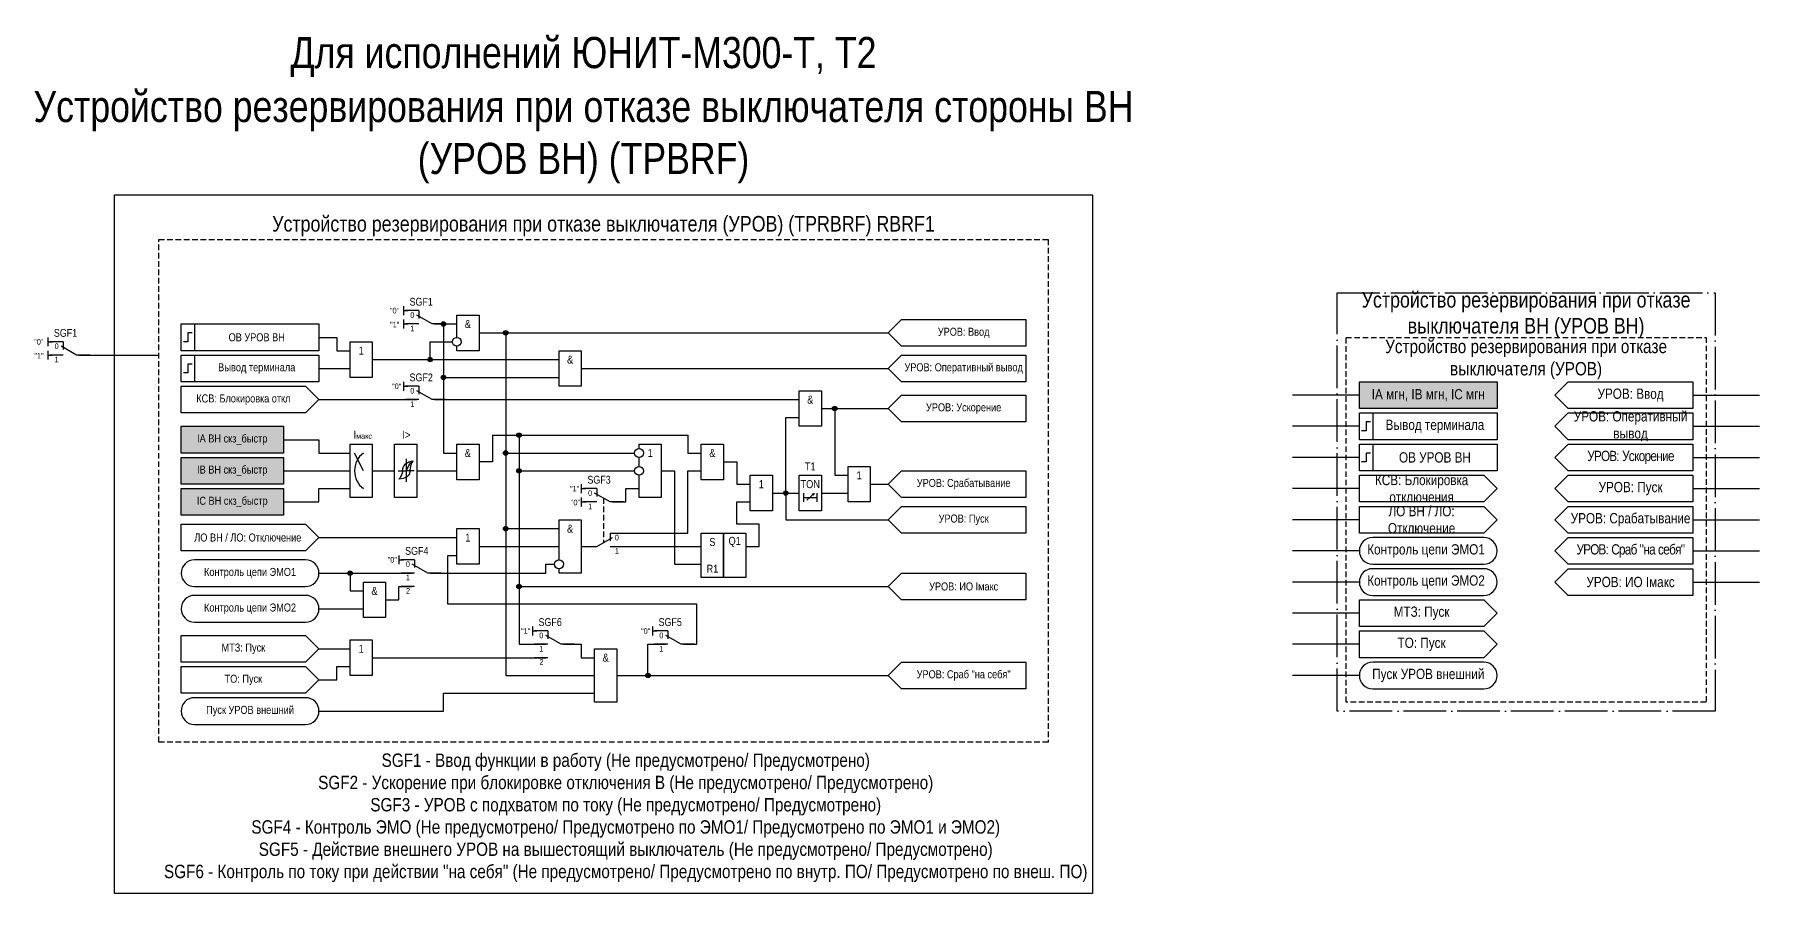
# Model space of a CAD drawing. Header units: millimetres. Extents: x -1056 to 370, y -6 to 187.
# Drawn here: x -18 to 370, y -6 to 187.1 of the extents above; entities that cross this region are included whole.
import ezdxf
from ezdxf.enums import TextEntityAlignment as Align

# ---------------------------------------------------------------- set-up
doc = ezdxf.new("R2010")
doc.units = ezdxf.units.MM
doc.linetypes.add('ACAD_ISO04W100', pattern=[30, 24, -3, 0, -3])
doc.linetypes.add('штриховая2', pattern=[0.375, 0.25, -0.125])
doc.layers.add('TEXT', color=7, linetype='Continuous', lineweight=25)
doc.layers.add('Основная', color=7, linetype='Continuous')
doc.styles.add('1.8_Gost_RD', font='ARIALN.TTF', dxfattribs={"height": 1.8})
doc.styles.add('2.5_Gost_RD', font='ARIALN.TTF', dxfattribs={"height": 2.5})
doc.styles.add('3.5_Gost_RD', font='ARIALN.TTF', dxfattribs={"height": 3.5})
doc.styles.add('Вывод', font='ARIALN.TTF', dxfattribs={"height": 2.5})
doc.styles.add('Компонент', font='ARIALN.TTF', dxfattribs={"height": 3.5})

# ---------------------------------------------------------------- blocks, each defined once
blk = doc.blocks.new('Точка')
at = {"ltscale": 100}
h = blk.add_hatch(color=256, dxfattribs=at)
h.dxf.hatch_style = 1
edge = h.paths.add_edge_path()
edge.add_arc((0, 0), 0.5, 0, 360)
blk.add_circle((0, 0), 0.5, dxfattribs=at)
blk = doc.blocks.new('*U79')
at = {"layer": 'Основная', "color": 0}
blk.add_line((0, 0), (7, 4), dxfattribs=at)
at = {"layer": 'Основная', "ltscale": 0.35}
blk.add_line((6, 6), (6, 2.5), dxfattribs=at)
blk = doc.blocks.new('*U81')
at = {"layer": 'Основная', "color": 0}
for p, q in [((-3, 6), (-9, 6)), ((-3, 0), (-9, 0)), ((9, 0), (3, 0))]:
    blk.add_line(p, q, dxfattribs=at)
at = {"layer": 'Основная', "ltscale": 0.25, "xscale": -1}
blk.add_blockref('*U79', (3, 0), dxfattribs=at)
at = {"layer": 'Основная'}
for tag, height, style, p in [('ОУ', 3.5, 'Компонент', (-2, 10)), ('В1', 2.5, 'Вывод', (-14, 6)), ('В2', 2.5, 'Вывод', (-6, 4)), ('В3', 2.5, 'Вывод', (-6, -2))]:
    blk.add_attdef(tag, text='', height=height, dxfattribs=dict(at, style=style)).set_placement(p, align=Align.MIDDLE_CENTER)
blk = doc.blocks.new('*U90')
at = {"layer": 'Основная', "color": 0}
for p, q in [((-3, 6), (-9, 6)), ((-3, 0), (-9, 0)), ((9, 0), (3, 0))]:
    blk.add_line(p, q, dxfattribs=at)
at = {"layer": 'Основная', "ltscale": 0.25, "xscale": -1}
blk.add_blockref('*U79', (3, 0), dxfattribs=at)
at = {"layer": 'Основная'}
for tag, height, style, p in [('ОУ', 3.5, 'Компонент', (-2, 10)), ('В1', 2.5, 'Вывод', (-13, 6)), ('В2', 2.5, 'Вывод', (-6, 4)), ('В3', 2.5, 'Вывод', (-6, -2))]:
    blk.add_attdef(tag, text='', height=height, dxfattribs=dict(at, style=style)).set_placement(p, align=Align.MIDDLE_CENTER)
blk = doc.blocks.new('*U91')
at = {"layer": 'Основная', "color": 0}
for p, q in [((-9, 0), (-3, 0)), ((3, 6), (9, 6)), ((3, 0), (9, 0))]:
    blk.add_line(p, q, dxfattribs=at)
at = {"layer": 'Основная', "ltscale": 0.25}
blk.add_blockref('*U79', (-3, 0), dxfattribs=at)
at = {"layer": 'Основная'}
for tag, height, style, p in [('ОУ', 3.5, 'Компонент', (2, 10)), ('В2', 2.5, 'Вывод', (6, 4)), ('В1', 2.5, 'Вывод', (13, 6)), ('В3', 2.5, 'Вывод', (6, -2))]:
    blk.add_attdef(tag, text='', height=height, dxfattribs=dict(at, style=style)).set_placement(p, align=Align.MIDDLE_CENTER)

msp = doc.modelspace()

# ---------------------------------------------------------------- hatches: boundary and pattern name
at = {"ltscale": 100, "true_color": 0xef8637}
h = msp.add_hatch(color=30, dxfattribs=at)
h.dxf.hatch_style = 1
h.paths.add_polyline_path([(280, 109), (311, 109), (311, 103), (280, 103)])
at = {"ltscale": 100, "true_color": 0x6bffb3}
h = msp.add_hatch(color=111, dxfattribs=at)
h.dxf.hatch_style = 1
h.paths.add_polyline_path([(15, 99), (38, 99), (38, 93), (15, 93)])
h = msp.add_hatch(color=111, dxfattribs=at)
h.dxf.hatch_style = 1
h.paths.add_polyline_path([(15, 92), (38, 92), (38, 86), (15, 86)])
h = msp.add_hatch(color=111, dxfattribs=at)
h.dxf.hatch_style = 1
h.paths.add_polyline_path([(15, 85), (38, 85), (38, 79), (15, 79)])

# ---------------------------------------------------------------- linework, layer by layer
at = {"ltscale": 100}
for p, q in [((65, 126), (65, 124)), ((65, 125), (66, 125)), ((65, 123), (65, 121)), ((65, 122), (66, 122)), ((68, 122), (67, 122)), ((65, 109), (65, 107)), ((65, 108), (66, 108)), ((280, 106), (265, 106)), ((355, 106), (370, 106)), ((280, 99), (265, 99)), ((355, 99), (370, 99)), ((280, 92), (265, 92)), ((355, 92), (370, 92)), ((105, 86), (105, 84)), ((105, 85), (106, 85)), ((105, 83), (105, 81)), ((105, 82), (106, 82)), ((280, 85), (265, 85)), ((355, 85), (370, 85)), ((280, 78), (265, 78)), ((355, 78), (370, 78)), ((64, 70), (64, 68)), ((280, 71), (265, 71)), ((355, 71), (370, 71)), ((64, 69), (65, 69)), ((67.5, 63), (64.5, 63)), ((280, 64), (265, 64)), ((355, 64), (370, 64)), ((280, 57), (265, 57)), ((94, 54), (94, 52)), ((94, 53), (95, 53)), ((121, 54), (121, 52)), ((121, 53), (122, 53)), ((97.5, 47), (94.5, 47)), ((280, 50), (265, 50)), ((280, 43), (265, 43))]:
    msp.add_line(p, q, dxfattribs=at)
at = {"color": 6, "ltscale": 100}
for p, q in [((-15, 119), (-15, 117)), ((-15, 118), (-14, 118)), ((-15, 116), (-15, 114)), ((-15, 115), (-14, 115))]:
    msp.add_line(p, q, dxfattribs=at)
at = {"color": 7, "ltscale": 100}
for p, q in [((56, 89), (54, 93)), ((63.79, 89), (65.6, 89)), ((67.42, 89), (65.6, 89)), ((155.71, 82.4), (157.38, 83.88)), ((157.38, 83.88), (156.86, 83.66)), ((157.38, 83.88), (157.12, 83.42))]:
    msp.add_line(p, q, dxfattribs=at)
msp.add_line((65.6, 91.72), (65.6, 86.52))
at = {"linetype": 'штриховая2', "ltscale": 5}
msp.add_line((110, 82.86), (110, 72.86), dxfattribs=at)
at = {"color": 3, "ltscale": 100}
msp.add_lwpolyline([(0, 151), (220, 151), (220, -6), (0, -6)], close=True, dxfattribs=at)
at = {"linetype": 'штриховая2', "ltscale": 5}
for points in [[(10, 141), (210, 141), (210, 28), (10, 28)], [(277, 119), (358, 119), (358, 37), (277, 37)]]:
    msp.add_lwpolyline(points, close=True, dxfattribs=at)
at = {"color": 251, "linetype": 'ACAD_ISO04W100', "lineweight": 30, "ltscale": 0.4, "true_color": 0x58595b}
msp.add_lwpolyline([(275, 129), (360, 129), (360, 35), (275, 35)], close=True, dxfattribs=at)
at = {"ltscale": 100}
for points in [[(15, 122), (18, 122), (18, 116), (15, 116)], [(15, 122), (46, 122), (46, 116), (15, 116)], [(53, 118), (58, 118), (58, 110), (53, 110)], [(15, 115), (46, 115), (46, 109), (15, 109)], [(15, 115), (18, 115), (18, 109), (15, 109)], [(100, 116), (105, 116), (105, 108), (100, 108)], [(280, 109), (311, 109), (311, 103), (280, 103)], [(327, 109), (355, 109), (355, 103), (327, 103), (324, 106)], [(154, 107), (159, 107), (159, 99), (154, 99)], [(280, 102), (283, 102), (283, 96), (280, 96)], [(280, 102), (311, 102), (311, 96), (280, 96)], [(327, 102), (355, 102), (355, 96), (327, 96), (324, 99)], [(15, 99), (38, 99), (38, 93), (15, 93)], [(53, 95), (58, 95), (58, 83), (53, 83)], [(63, 95), (68, 95), (68, 83), (63, 83)], [(77, 95), (82, 95), (82, 87), (77, 87)], [(132, 95), (137, 95), (137, 87), (132, 87)], [(280, 95), (311, 95), (311, 89), (280, 89)], [(280, 95), (283, 95), (283, 89), (280, 89)], [(327, 95), (355, 95), (355, 89), (327, 89), (324, 92)], [(15, 92), (38, 92), (38, 86), (15, 86)], [(165, 90), (170, 90), (170, 82), (165, 82)], [(143, 88), (148, 88), (148, 80), (143, 80)], [(154, 88), (159, 88), (159, 80), (154, 80)], [(327, 88), (355, 88), (355, 82), (327, 82), (324, 85)], [(15, 85), (38, 85), (38, 79), (15, 79)], [(327, 81), (355, 81), (355, 75), (327, 75), (324, 78)], [(77, 76), (82, 76), (82, 68), (77, 68)], [(132, 75), (137, 75), (137, 65), (132, 65)], [(137, 75), (142, 75), (142, 65), (137, 65)], [(327, 74), (355, 74), (355, 68), (327, 68), (324, 71)], [(327, 67), (355, 67), (355, 61), (327, 61), (324, 64)], [(56, 64), (61, 64), (61, 56), (56, 56)], [(53, 51), (58, 51), (58, 43), (53, 43)]]:
    msp.add_lwpolyline(points, close=True, dxfattribs=at)
for points in [[(72, 122), (77, 122)], [(72, 122), (74, 122), (74, 93), (77, 93)], [(72, 122), (74, 122), (74, 110), (100, 110)], [(72, 122), (74, 122), (74, 93), (77, 93)], [(77, 119), (77, 124), (82, 124), (82, 116), (77, 116), (77, 117)], [(46, 119), (50, 119), (50, 116), (53, 116)], [(58, 114), (71, 114), (71, 118), (76, 118)], [(82, 120), (174, 120)], [(82, 120), (88, 120), (88, 76), (100, 76)], [(82, 120), (88, 120), (88, 93), (117, 93)], [(82, 120), (88, 120), (88, 43), (108, 43)], [(58, 114), (100, 114)], [(46, 112), (53, 112)], [(105, 112), (174, 112)], [(15, 108), (43, 108), (46, 105), (43, 102), (15, 102), (15, 108)], [(46, 105), (68, 105)], [(72, 105), (154, 105)], [(148, 84), (151, 84), (151, 101), (154, 101)], [(159, 103), (174, 103)], [(159, 103), (162, 103), (162, 88), (165, 88)], [(85, 97), (85, 91), (82, 91)], [(85, 97), (91, 97), (91, 97), (129, 97), (129, 93), (132, 93)], [(85, 97), (91, 97), (91, 63), (174, 63)], [(85, 97), (91, 97), (91, 50), (97, 50)], [(38, 96), (46, 96), (46, 93), (53, 93)], [(118, 94), (118, 95), (123, 95), (123, 83), (118, 83), (118, 88)], [(118, 90), (118, 92)], [(137, 91), (140, 91), (140, 86), (143, 86)], [(38, 89), (53, 89)], [(58, 89), (63, 89)], [(68, 89), (77, 89)], [(91, 89), (117, 89)], [(112, 75), (129, 75), (129, 89), (132, 89)], [(123, 89), (126, 89), (126, 68), (132, 68)], [(170, 86), (174, 86)], [(280, 88), (308, 88), (311, 85), (308, 82), (280, 82), (280, 88)], [(38, 82), (46, 82), (46, 85), (53, 85)], [(112, 82), (115, 82), (115, 85), (118, 85)], [(142, 72), (145, 72), (145, 77), (140, 77), (140, 82), (143, 82)], [(148, 84), (154, 84)], [(148, 84), (151, 84), (151, 78), (174, 78)], [(155, 84), (155, 82)], [(155, 83), (158, 83)], [(158, 84), (158, 82)], [(159, 84), (165, 84)], [(100, 69), (100, 78), (105, 78), (105, 66), (100, 66), (100, 67)], [(280, 81), (308, 81), (311, 78), (308, 75), (280, 75), (280, 81)], [(46, 74), (77, 74)], [(128, 50), (131, 50), (131, 59), (75, 59), (75, 70), (77, 70)], [(82, 72), (100, 72)], [(105, 72), (108, 72)], [(112, 72), (132, 72)], [(46, 66), (67, 66)], [(46, 66), (53, 66), (53, 62), (56, 62)], [(71, 66), (97, 66), (97, 68), (99, 68)], [(61, 60), (64, 60), (64, 63), (67, 63)], [(280, 60), (308, 60), (311, 57), (308, 54), (280, 54), (280, 60)], [(46, 58), (56, 58)], [(280, 53), (308, 53), (311, 50), (308, 47), (280, 47), (280, 53)], [(46, 49), (53, 49)], [(58, 47), (97, 47)], [(101, 50), (105, 50), (105, 47), (108, 47)], [(108, 42), (108, 49), (113, 49), (113, 37), (108, 37), (108, 42)], [(113, 43), (120, 43), (120, 50), (124, 50)], [(46, 42), (50, 42), (50, 45), (53, 45)], [(113, 43), (174, 43)], [(46, 35), (74, 35), (74, 39), (108, 39)]]:
    msp.add_lwpolyline(points, dxfattribs=at)
at = {"lineweight": 30, "ltscale": 100}
for points in [[(17.5, 120), (16.5, 120), (16.5, 118), (15.5, 118)], [(17.5, 113), (16.5, 113), (16.5, 111), (15.5, 111)], [(282.5, 100), (281.5, 100), (281.5, 98), (280.5, 98)], [(282.5, 93), (281.5, 93), (281.5, 91), (280.5, 91)]]:
    msp.add_lwpolyline(points, dxfattribs=at)
at = {"color": 6, "ltscale": 100}
msp.add_lwpolyline([(-8, 115), (10, 115)], dxfattribs=at)
at = {"ltscale": 100}
for points in [[(283, 68), (308, 68, 1), (308, 74), (283, 74, 1)], [(283, 61), (308, 61, 1), (308, 67), (283, 67, 1)], [(283, 40), (308, 40, 1), (308, 46), (283, 46, 1)]]:
    msp.add_lwpolyline(points, format="xyb", close=True, dxfattribs=at)
for centre in [(77, 118), (118, 89)]:
    msp.add_circle(centre, 1)
for centre in [(118, 93), (100, 68)]:
    msp.add_circle(centre, 1, dxfattribs=at)
at = {"color": 7, "ltscale": 100}
msp.add_arc((59, 89), 5, 126.8699, 233.1301, dxfattribs=at)
for points in [[(64.8, 88.92), (64.95, 89.71), (65.44, 90.54), (67.2, 91.26)], [(65.6, 89), (66, 89.72), (66.47, 90.6), (67.2, 91.26)], [(66.48, 88.92), (66.6, 89.71), (66.81, 90.54), (67.2, 91.26)], [(64.8, 88.92), (64.6, 88.13), (64, 87.12)], [(66.48, 88.92), (66.25, 88.13), (65.76, 87.67), (64, 87.12)]]:
    msp.add_spline(points, degree=3)
at = {"layer": 'TEXT', "ltscale": 100}
for points in [[(205, 123), (205, 117), (177, 117), (174, 120), (177, 123)], [(205, 115), (205, 109), (177, 109), (174, 112), (177, 115)], [(177, 106), (205, 106), (205, 100), (177, 100), (174, 103)], [(177, 89), (205, 89), (205, 83), (177, 83), (174, 86)], [(177, 81), (205, 81), (205, 75), (177, 75), (174, 78)], [(177, 66), (205, 66), (205, 60), (177, 60), (174, 63)], [(177, 46), (205, 46), (205, 40), (177, 40), (174, 43)]]:
    msp.add_lwpolyline(points, close=True, dxfattribs=at)
for points in [[(15, 77), (43, 77), (46, 74), (43, 71), (15, 71), (15, 77)], [(15, 52), (43, 52), (46, 49), (43, 46), (15, 46), (15, 52)], [(15, 45), (43, 45), (46, 42), (43, 39), (15, 39), (15, 45)]]:
    msp.add_lwpolyline(points, dxfattribs=at)
for points in [[(18, 63), (43, 63, 1), (43, 69), (18, 69, 1)], [(18, 55), (43, 55, 1), (43, 61), (18, 61, 1)], [(18, 32), (43, 32, 1), (43, 38), (18, 38, 1)]]:
    msp.add_lwpolyline(points, format="xyb", close=True, dxfattribs=at)

# ---------------------------------------------------------------- block references
at = {"ltscale": 100}
for p in [(74, 122), (88, 120), (71, 114), (74, 110), (162, 103), (91, 97), (88, 93), (91, 89), (151, 84), (88, 76), (53, 66), (91, 63), (120, 43)]:
    msp.add_blockref('Точка', p, dxfattribs=at)
at = {"layer": 'Основная', "ltscale": 0.25, "xscale": 0.5, "yscale": 0.5, "zscale": 0.5}
for name, p, values in [('*U81', (70, 122), {'ОУ': 'SGF1', 'В1': '"0"', 'В2': '0', 'В3': '1'}), ('*U90', (70, 105), {'ОУ': 'SGF2', 'В1': '"0"', 'В2': '0', 'В3': '1'}), ('*U90', (110, 82), {'ОУ': 'SGF3', 'В1': '"1"', 'В2': '0', 'В3': '1'}), ('*U90', (69, 66), {'ОУ': 'SGF4', 'В1': '"0"', 'В2': '0', 'В3': '1'}), ('*U90', (99, 50), {'ОУ': 'SGF6', 'В1': '"1"', 'В2': '0', 'В3': '1'}), ('*U90', (126, 50), {'ОУ': 'SGF5', 'В1': '"0"', 'В2': '0', 'В3': '1'})]:
    msp.add_blockref(name, p, dxfattribs=at).add_auto_attribs(values)
at = {"layer": 'Основная', "color": 6, "ltscale": 0.25, "xscale": 0.5, "yscale": 0.5, "zscale": 0.5}
msp.add_blockref('*U81', (-10, 115), dxfattribs=at).add_auto_attribs({'ОУ': 'SGF1', 'В1': '"0"', 'В2': '0', 'В3': '1'})
at = {"layer": 'Основная', "ltscale": 0.25}
ref = msp.add_blockref('*U91', (110, 72), dxfattribs=dict(at, xscale=0.5, yscale=0.5, zscale=0.5))
ref.add_attrib('В2', '0', dxfattribs={"height": 1.25, "style": 'Вывод'}).set_placement((113, 74), align=Align.MIDDLE_CENTER)
ref.add_attrib('В3', '1', dxfattribs={"height": 1.25, "style": 'Вывод'}).set_placement((113, 71), align=Align.MIDDLE_CENTER)

# ---------------------------------------------------------------- texts
at = {"color": 30, "ltscale": 100, "attachment_point": 5, "style": '3.5_Gost_RD'}
for s, insert, char_height, width in [('{\\C4;Для исполнений ЮНИТ-М300-Т, Т2}', (105.5, 182), 7, 254.6227), ('{\\C3;Устройство резервирования при отказе выключателя стороны ВН (УРОВ ВН) (TPBRF)}', (105.5, 164), 7, 254.6227), ('Устройство резервирования при отказе выключателя (УРОВ) (TPRBRF) {\\C6;RBRF1}', (110, 144), 3.5, 200), ('SGF1 - Ввод функции в работу (Не предусмотрено/ Предусмотрено)\\PSGF2 - Ускорение при блокировке отключения В (Не предусмотрено/ Предусмотрено)\\PSGF3 - УРОВ с подхватом по току (Не предусмотрено/ Предусмотрено)\\PSGF4 - Контроль ЭМО (Не предусмотрено/ Предусмотрено по ЭМО1/ Предусмотрено по ЭМО1 и ЭМО2)\\PSGF5 - Действие внешнего УРОВ на вышестоящий выключатель (Не предусмотрено/ Предусмотрено)\\PSGF6 - Контроль по току при действии "на себя" (Не предусмотрено/ Предусмотрено по внутр. ПО/ Предусмотрено по внеш. ПО)', (115, 11), 3, 210)]:
    msp.add_mtext(s, dxfattribs=dict(at, insert=insert, char_height=char_height, width=width))
at = {"color": 30, "ltscale": 100, "true_color": 0xef8637, "attachment_point": 5, "style": '3.5_Gost_RD'}
for s, insert, char_height, width in [('Устройство резервирования при отказе выключателя ВН (УРОВ ВН)', (317.5, 124), 3.5, 85), ('Устройство резервирования при отказе выключателя (УРОВ)', (317.5, 114), 3, 81)]:
    msp.add_mtext(s, dxfattribs=dict(at, insert=insert, char_height=char_height, width=width))
at = {"ltscale": 100, "char_height": 1.25, "attachment_point": 1, "style": '3.5_Gost_RD'}
for s, insert in [('"1"', (62, 122.5)), ('\\pi0.1597;"0"', (102.5, 82.5)), ('2', (65.59, 62.66)), ('2', (95.59, 46.66))]:
    msp.add_mtext_dynamic_manual_height_columns(s, width=2, gutter_width=17.5, heights=[0], dxfattribs=dict(at, insert=insert))
at = {"ltscale": 100, "attachment_point": 5}
for s, insert, char_height, width, style in [('&', (79.5, 122), 1.8, 5, '2.5_Gost_RD'), ('1', (55.5, 116), 1.8, 5, '2.5_Gost_RD'), ('&', (102.5, 114), 1.8, 5, '2.5_Gost_RD'), ('&', (156.5, 105), 1.8, 5, '2.5_Gost_RD'), ('УРОВ: Ввод', (341, 106), 2.3, 28, '2.5_Gost_RD'), ('УРОВ: Оперативный вывод', (341, 99), 2.3, 28, '2.5_Gost_RD'), ('{\\C7;IA ВН скз_быстр}', (26.5, 96), 1.8, 23, '1.8_Gost_RD'), ('&', (79.5, 93), 1.8, 5, '2.5_Gost_RD'), ('1', (120.5, 93), 1.8, 5, '2.5_Gost_RD'), ('&', (134.5, 93), 1.8, 5, '2.5_Gost_RD'), ('{\\T0.9;УРОВ: Ускорение}', (341, 92), 2.3, 28, '2.5_Gost_RD'), ('{\\C7;IB ВН скз_быстр}', (26.5, 89), 1.8, 23, '1.8_Gost_RD'), ('T1', (156.5, 90), 1.8, 5, '2.5_Gost_RD'), ('1', (145.5, 86), 1.8, 5, '2.5_Gost_RD'), ('TON', (156.5, 86), 1.8, 5, '2.5_Gost_RD'), ('1', (167.5, 88), 1.8, 5, '2.5_Gost_RD'), ('УРОВ: Пуск', (341, 85), 2.3, 28, '2.5_Gost_RD'), ('{\\C7;IC ВН скз_быстр}', (26.5, 82), 1.8, 23, '1.8_Gost_RD'), ('УРОВ: Срабатывание', (341, 78), 2.3, 28, '2.5_Gost_RD'), ('1', (79.5, 74), 1.8, 5, '2.5_Gost_RD'), ('&', (102.5, 76), 1.8, 5, '2.5_Gost_RD'), ('S', (134.5, 73), 1.8, 5, '2.5_Gost_RD'), ('Q1', (139.5, 73), 1.8, 5, '2.5_Gost_RD'), ('{\\T0.9;УРОВ: Сраб "на себя"}', (341, 71), 2.3, 28, '2.5_Gost_RD'), ('R1', (134.5, 67), 1.8, 5, '2.5_Gost_RD'), ('&', (58.5, 62), 1.8, 5, '2.5_Gost_RD'), ('1', (55.5, 49), 1.8, 5, '2.5_Gost_RD'), ('&', (110.5, 47), 1.8, 5, '2.5_Gost_RD')]:
    msp.add_mtext(s, dxfattribs=dict(at, insert=insert, char_height=char_height, width=width, style=style))
at = {"color": 6, "ltscale": 100, "insert": (-18, 115.5), "char_height": 1.25, "attachment_point": 1, "style": '3.5_Gost_RD'}
msp.add_mtext_dynamic_manual_height_columns('"1"', width=2, gutter_width=17.5, heights=[0], dxfattribs=at)
at = {"color": 7, "ltscale": 100, "char_height": 1.8, "attachment_point": 1, "style": '1.8_Gost_RD'}
for s, insert in [('\\pi2.7859;I{\\H0.66667x;макс}', (51, 98)), ('\\pi4.7676;I>', (60, 98))]:
    msp.add_mtext_dynamic_manual_height_columns(s, width=11, gutter_width=17.5, heights=[0], dxfattribs=dict(at, insert=insert))
at = {"layer": 'TEXT', "ltscale": 100, "attachment_point": 5, "style": '2.5_Gost_RD'}
for s, insert, char_height, width in [('УРОВ: Ввод', (191, 120), 1.8, 28), ('ОВ УРОВ ВН', (32, 119), 1.8, 28), ('Вывод терминала', (32, 112), 1.8, 28), ('УРОВ: Оперативный вывод', (191, 112), 1.8, 28), ('КСВ: Блокировка откл', (29, 105), 1.8, 28), ('УРОВ: Ускорение', (191, 103), 1.8, 28), ('Вывод терминала', (297, 99), 2.3, 28), ('ОВ УРОВ ВН', (297, 92), 2.3, 28), ('УРОВ: Срабатывание', (191, 86), 1.8, 28), ('КСВ: Блокировка отключения', (294, 85), 2.3, 28), ('{\\C256;УРОВ: Пуск}', (191, 78), 1.8, 28), ('ЛО ВН / ЛО: Отключение', (294, 78), 2.3, 28), ('ЛО ВН / ЛО: Отключение', (30, 74), 1.8, 28), ('Контроль цепи ЭМО1', (295, 71), 2.3, 28), ('Контроль цепи ЭМО1', (30.5, 66), 1.8, 28), ('{\\C256;УРОВ: ИО Iмакс}', (191, 63), 1.8, 28), ('Контроль цепи ЭМО2', (295, 64), 2.3, 28), ('УРОВ: ИО Iмакс', (341, 64), 2.3, 28), ('Контроль цепи ЭМО2', (30.5, 58), 1.8, 28), ('МТЗ: Пуск', (294, 57), 2.3, 28), ('ТО: Пуск', (294, 50), 2.3, 28), ('МТЗ: Пуск', (29, 49), 1.8, 28), ('ТО: Пуск', (29, 42), 1.8, 28), ('УРОВ: Сраб "на себя"', (191, 43), 1.8, 28), ('Пуск УРОВ внешний', (295.5, 43), 2.3, 31), ('Пуск УРОВ внешний', (30.5, 35), 1.8, 28)]:
    msp.add_mtext(s, dxfattribs=dict(at, insert=insert, char_height=char_height, width=width))
at = {"layer": 'TEXT', "color": 0, "ltscale": 100, "insert": (295.5, 106), "char_height": 2.3, "width": 31, "attachment_point": 5, "style": '2.5_Gost_RD'}
msp.add_mtext('{\\C256;IA мгн, IB мгн, IC мгн}', dxfattribs=at)

doc.saveas('drawing.dxf')
